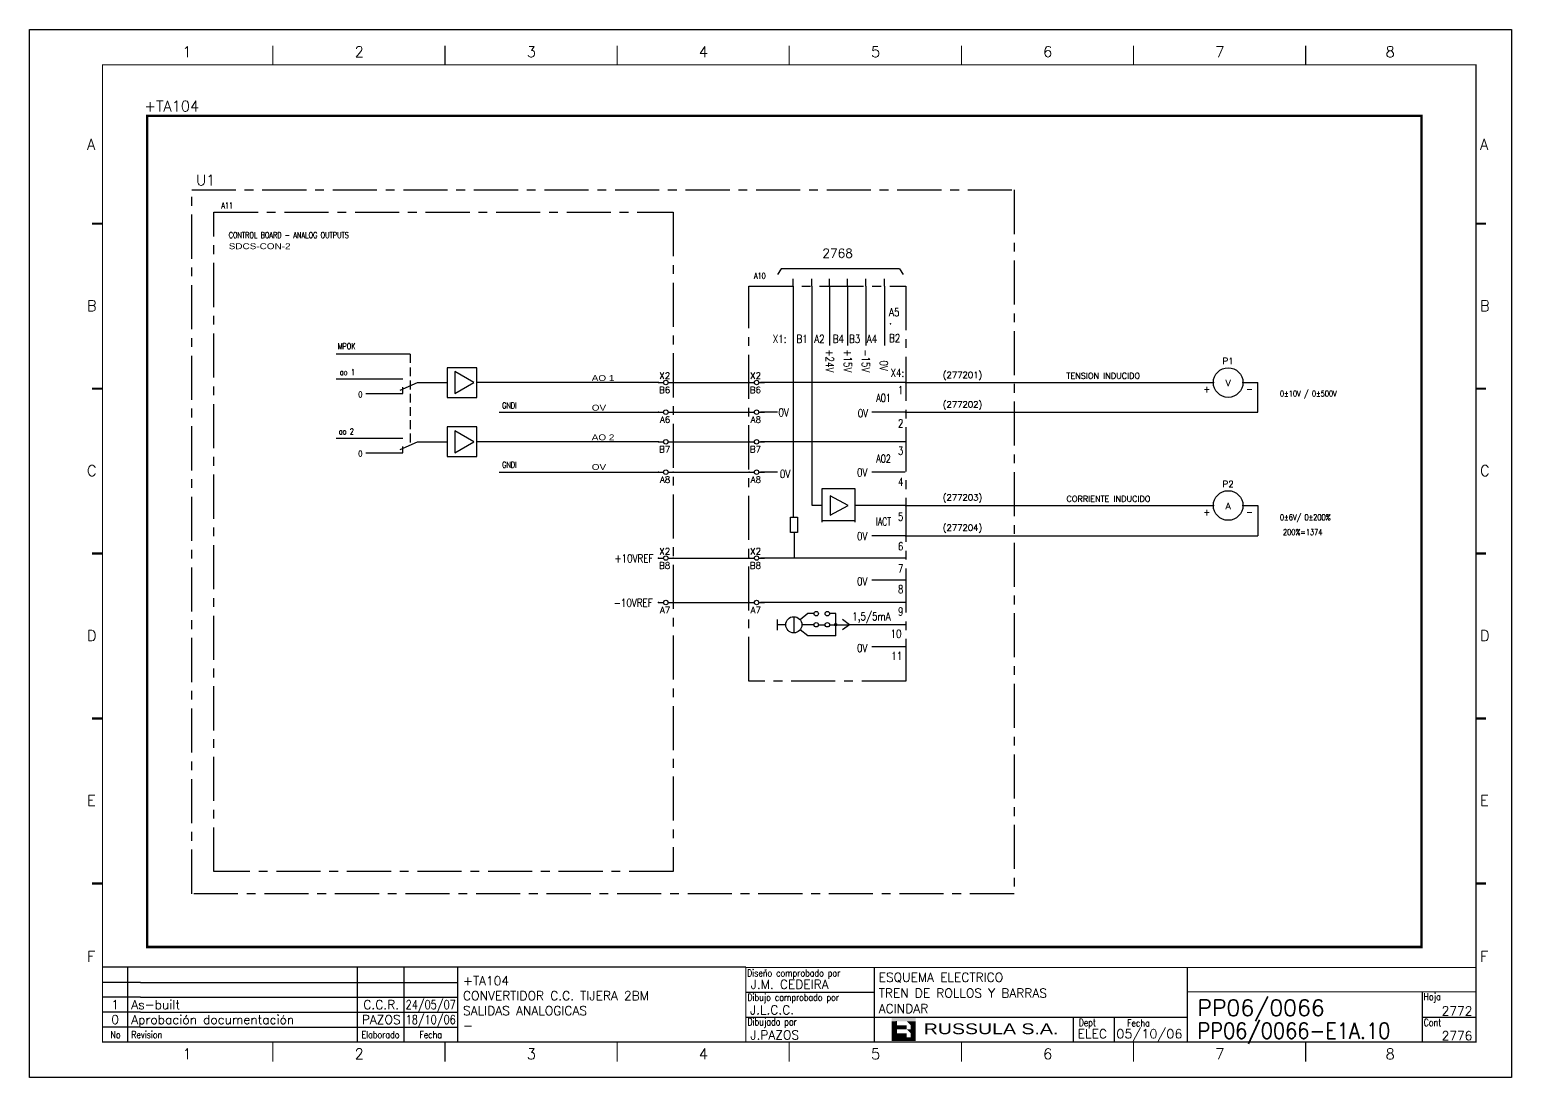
# Model space of a CAD drawing. Extents: x -25 to 1044, y -25744 to 292.
# Drawn here: x 491.5 to 911.5, y -23582.9 to -23285.9 of the extents above; entities that cross this region are included whole.
import ezdxf
from ezdxf.enums import TextEntityAlignment as Align

# ---------------------------------------------------------------- set-up
doc = ezdxf.new("R2010")
doc.units = 0
doc.header["$LTSCALE"] = 10
doc.header["$MEASUREMENT"] = 0
for name, pattern in [('CENTER', [2, 1.25, -0.25, 0.25, -0.25]), ('DASHDOT', [1, 0.5, -0.25, 0, -0.25]), ('HIDDEN', [0.375, 0.25, -0.125])]:
    doc.linetypes.add(name, pattern=pattern)
doc.layers.get('0').update_dxf_attribs({"linetype": 'CONTINUOUS'})
for name, color, linetype in [('1', 7, 'CONTINUOUS'), ('10', 5, 'CONTINUOUS'), ('2', 7, 'CONTINUOUS'), ('25', 3, 'CONTINUOUS'), ('25KT', 4, 'HIDDEN'), ('25PK', 4, 'CENTER'), ('35', 2, 'CONTINUOUS'), ('8', 1, 'CONTINUOUS'), ('9', 6, 'CONTINUOUS'), ('DIBUJO', 7, 'CONTINUOUS'), ('NODE', 7, 'CONTINUOUS')]:
    doc.layers.add(name, color=color, linetype=linetype)
doc.styles.add('ABBSTYLE', font='ROMANS.SHX', dxfattribs={"width": 0.8})
doc.styles.add('HELV', font='HELVBLD.SHX', dxfattribs={"width": 1.2})
doc.styles.add('HELVETICA', font='HELV.SHX')
doc.styles.add('LABEL', font='SIMPLEX', dxfattribs={"width": 0.8, "height": 4})
doc.styles.add('ROMANS', font='romans')
doc.styles.get("Standard").update_dxf_attribs({"font": 'simplex'})

# ---------------------------------------------------------------- blocks, each defined once
blk = doc.blocks.new('NOD', base_point=(237.5, 170))
at = {"layer": 'NODE'}
blk.add_point((237.5, 170), dxfattribs=at)
blk = doc.blocks.new('$$PLR12C')
for p, q in [((-2.5, 0), (-0.75, 0)), ((0.75, 0), (2.5, 0))]:
    blk.add_line(p, q)
at = {"layer": '2'}
blk.add_circle((0, 0), 0.75, dxfattribs=at)
for p in [(-2.5, 0), (2.5, 0)]:
    blk.add_blockref('NOD', p, dxfattribs=at)
at = {"layer": '8'}
blk.add_attdef('*A', text='', height=2.15, dxfattribs=at).set_placement((1.5, -3.575), align=Align.RIGHT)
at = {"layer": '9'}
blk.add_attdef('ID', text='', height=2.15, dxfattribs=at).set_placement((1.5, 1.25), align=Align.RIGHT)
blk = doc.blocks.new('AMP')
at = {"layer": '35'}
for p, q in [((0, 5), (0, -5)), ((10, 5), (0, 5)), ((10, -5), (10, 5)), ((0, -5), (10, -5))]:
    blk.add_line(p, q, dxfattribs=at)
blk.add_lwpolyline([(7.5, -3.75), (7.5, 3.75), (1, 0)], close=True, dxfattribs=at)
blk = doc.blocks.new('newcajec')
at = {"layer": '1'}
for p, q in [((179.4, 20.85), (0.13, 20.85)), ((7, 20.85), (7, 0)), ((71, 20.85), (71, 0)), ((84, 20.85), (84, 0.09)), ((99, 20.85), (99, 0)), ((215.2, 20.8), (215.2, 0)), ((10.6, 16.64), (0, 16.64)), ((10.6, 16.64), (99, 16.64)), ((184.64, 20.18), (184.81, 20.01)), ((184.81, 20.01), (185.18, 20.25)), ((10.6, 12.48), (0, 12.48)), ((10.6, 12.48), (99, 12.48)), ((179.4, 13.87), (215.2, 13.87)), ((368, 14.06), (368, 0)), ((10.6, 8.32), (0, 8.32)), ((10.6, 8.32), (99, 8.32)), ((10.6, 4.16), (0, 4.16)), ((10.6, 4.16), (99, 4.16)), ((179.4, 6.93), (267.63, 6.93)), ((267.63, 6.93), (302.5, 6.93)), ((270.63, 6.91), (270.63, 0)), ((282.07, 6.93), (282.07, 0)), ((368, 6.93), (383, 6.93))]:
    blk.add_line(p, q, dxfattribs=at)
for points in [[(47.5, 272.5, 0.3, 0.3, 0), (47.5, 277.91, 0.3, 0.3, 0)], [(95.5, 272.5, 0.3, 0.3, 0), (95.5, 277.91, 0.3, 0.3, 0)], [(143.5, 272.5, 0.3, 0.3, 0), (143.5, 277.91, 0.3, 0.3, 0)], [(191.5, 272.5, 0.3, 0.3, 0), (191.5, 277.91, 0.3, 0.3, 0)], [(239.5, 272.5, 0.3, 0.3, 0), (239.5, 277.91, 0.3, 0.3, 0)], [(287.5, 272.5, 0.3, 0.3, 0), (287.5, 277.91, 0.3, 0.3, 0)], [(335.5, 272.5, 0.3, 0.3, 0), (335.5, 277.91, 0.3, 0.3, 0)], [(-2.99, 228.23, 0.6, 0.6, 0), (-0.18, 228.23, 0.6, 0.6, 0)], [(383.01, 228.23, 0.6, 0.6, 0), (385.82, 228.23, 0.6, 0.6, 0)], [(-2.99, 182.23, 0.6, 0.6, 0), (-0.18, 182.23, 0.6, 0.6, 0)], [(383.01, 182.23, 0.6, 0.6, 0), (385.82, 182.23, 0.6, 0.6, 0)], [(-2.99, 136.23, 0.6, 0.6, 0), (-0.18, 136.23, 0.6, 0.6, 0)], [(383.01, 136.23, 0.6, 0.6, 0), (385.82, 136.23, 0.6, 0.6, 0)], [(-2.99, 90.23, 0.6, 0.6, 0), (-0.18, 90.23, 0.6, 0.6, 0)], [(383.01, 90.23, 0.6, 0.6, 0), (385.82, 90.23, 0.6, 0.6, 0)], [(-2.99, 44.23, 0.6, 0.6, 0), (-0.18, 44.23, 0.6, 0.6, 0)], [(383.01, 44.23, 0.6, 0.6, 0), (385.82, 44.23, 0.6, 0.6, 0)], [(383, 20.8, 0.3, 0.3, 0), (179.4, 20.8, 0.3, 0.3, 0), (179.4, 0, 0.3, 0.3, 0)], [(302.5, 20.8, 0.3, 0.3, 0), (302.5, 0, 0.3, 0.3, 0)], [(302.5, 14, 0.3, 0.3, 0), (383, 14, 0.3, 0.3, 0)], [(47.5, -5.5, 0.3, 0.3, 0), (47.5, -0.09, 0.3, 0.3, 0)], [(95.5, -5.5, 0.3, 0.3, 0), (95.5, -0.09, 0.3, 0.3, 0)], [(143.5, -5.5, 0.3, 0.3, 0), (143.5, -0.09, 0.3, 0.3, 0)], [(191.5, -5.5, 0.3, 0.3, 0), (191.5, -0.09, 0.3, 0.3, 0)], [(239.5, -5.5, 0.3, 0.3, 0), (239.5, -0.09, 0.3, 0.3, 0)], [(287.5, -5.5, 0.3, 0.3, 0), (287.5, -0.09, 0.3, 0.3, 0)], [(335.5, -5.5, 0.3, 0.3, 0), (335.5, -0.09, 0.3, 0.3, 0)]]:
    blk.add_lwpolyline(points, format="xyseb", dxfattribs=at)
at = {"layer": '1', "const_width": 0.3}
blk.add_lwpolyline([(0, 0), (0, 272.5), (383, 272.5), (383, 0)], close=True, dxfattribs=at)
at = {"layer": '2', "color": 14}
for p, q in [((221.42, 4.69), (221.42, 5.81)), ((221.42, 2.47), (221.42, 3.58))]:
    blk.add_line(p, q, dxfattribs=at)
for points in [[(220.05, 5.81), (220.05, 6.92), (226.74, 5.81), (226.74, 6.92)], [(221.42, 2.47), (220.05, 2.47), (221.42, 5.81), (220.05, 5.81)], [(221.42, 4.69), (224.25, 4.69), (221.42, 3.58), (224.25, 3.58)], [(224.25, 5.81), (225.37, 5.81), (225.37, 4.69)], [(225.37, 5.81), (226.74, 5.81), (225.37, 1.35), (226.74, 1.35)], [(224.25, 0.24), (224.25, 2.47), (220.05, 0.24), (220.05, 2.47)], [(224.25, 3.58), (225.37, 3.58), (225.37, 2.47)], [(226.74, 1.35), (226.74, 0.24), (224.25, 1.35), (224.25, 0.24)]]:
    blk.add_solid(points, dxfattribs=at)
at = {"layer": '1', "style": 'ROMANS'}
for s, p in [('1', (22.29, 274.68)), ('2', (70.29, 274.68)), ('3', (118.29, 274.68)), ('4', (166.29, 274.68)), ('5', (214.29, 274.68)), ('6', (262.29, 274.68)), ('7', (310.29, 274.68)), ('8', (357.79, 274.68)), ('A', (-4.37, 248.84)), ('A', (384.13, 248.84)), ('B', (-4.37, 203.84)), ('B', (384.13, 203.84)), ('C', (-4.37, 157.84)), ('C', (384.13, 157.84)), ('D', (-4.37, 111.84)), ('D', (384.13, 111.84)), ('E', (-4.37, 65.84)), ('E', (384.13, 65.84)), ('F', (-4.37, 22.34)), ('F', (384.13, 22.34)), ('1', (22.29, -4.82)), ('2', (70.29, -4.82)), ('3', (118.29, -4.82)), ('4', (166.29, -4.82)), ('5', (214.29, -4.82)), ('6', (262.29, -4.82)), ('7', (310.29, -4.82)), ('8', (357.79, -4.82))]:
    blk.add_text(s, height=3, dxfattribs=at).set_placement(p)
at = {"layer": '1', "style": 'LABEL', "width": 0.8}
for s, p in [('Diseno comprobado por', (179.73, 18.27)), ('Dibujo comprobado por', (179.81, 11.47)), ('Hoja', (368.38, 11.66)), ('Dibujado por', (179.83, 4.64)), ('Fecha', (285.71, 4.3)), ('Cont', (368.43, 4.46)), ('No', (2.23, 1.05)), ('Revision', (8, 1.05))]:
    blk.add_text(s, height=2, dxfattribs=at).set_placement(p)
for s, p in [('Dept', (274.61, 4.44)), ('Elaborado', (77.5, 1.05)), ('Fecha', (91.5, 1.05))]:
    blk.add_text(s, height=2, dxfattribs=at).set_placement(p, align=Align.CENTER)
at = {"layer": '10', "style": 'ROMANS'}
for tag, p in [('REV41', (3.5, 18.74)), ('REV43', (77.7, 18.74)), ('REV31', (3.5, 14.58)), ('REV33', (77.7, 14.58)), ('REV21', (3.5, 10.42)), ('REV23', (77.7, 10.42)), ('REV11', (3.5, 6.27)), ('REV13', (77.7, 6.27))]:
    blk.add_attdef(tag, text='', height=2.5, dxfattribs=at).set_placement(p, align=Align.MIDDLE)
for tag, p, height in [('REV42', (8, 17.49), 2.5), ('SHEETNAME1', (100.5, 15.83), 2.5), ('DESIGNCHECK', (180.74, 14.83), 2.5), ('DOCUMENTTYPE', (216.43, 16.8), 2.5), ('NOTA', (305.32, 15.8), 3), ('REV32', (8, 13.33), 2.5), ('SHEETNAME2', (100.5, 11.67), 2.5), ('OBJECT', (216.43, 12.4), 2.5), ('REV22', (8, 9.17), 2.5), ('SHEETNAME3', (100.5, 7.51), 2.5), ('DRAWINGCHECK', (180.53, 7.71), 2.5), ('CUSTOMER', (216.43, 8.08), 2.5), ('ORDER', (305.32, 7.3), 4.5), ('REV12', (8, 5.01), 2.5), ('SHEETNAME4', (100.5, 3.35), 2.5), ('DOCUMENT_ID', (305.32, 0.93), 4.4), ('USER', (180.63, 0.71), 2.5), ('DEPARTMENT', (271.93, 1.05), 2.5)]:
    blk.add_attdef(tag, p, '', height=height, dxfattribs=at)
for tag, width, p, p2 in [('REV44', 1.221199, (84.53, 17.49), (98.48, 17.49)), ('REV34', 1.221199, (84.53, 13.33), (98.48, 13.33)), ('REV24', 1.221199, (84.53, 9.17), (98.48, 9.17)), ('REV14', 1.221199, (84.53, 5.01), (98.48, 5.01)), ('CREATED2', 7.039915, (282.71, 1.05), (301.14, 1.05))]:
    blk.add_attdef(tag, text='', height=2.5, dxfattribs=dict(at, width=width)).set_placement(p, p2, align=Align.FIT)
for tag, p in [('SHEET', (382, 7.43)), ('NEXTSHEET', (382, 0.5))]:
    blk.add_attdef(tag, text='', height=2.5, dxfattribs=at).set_placement(p, align=Align.RIGHT)
at = {"layer": 'DIBUJO', "color": 14, "style": 'HELVETICA', "width": 1.3}
blk.add_text('RUSSULA S.A.', height=3, dxfattribs=at).set_placement((229, 2.19))
blk = doc.blocks.new('$080101')
at = {"layer": '2'}
blk.add_circle((5, 0), 5, dxfattribs=at)
for p in [(0, 0), (10, 0)]:
    blk.add_blockref('NOD', p, dxfattribs=at)
at = {"layer": '8'}
blk.add_attdef('1A', text='', height=2.15, dxfattribs=at).set_placement((-1, -3.325), align=Align.RIGHT)
blk.add_attdef('2A', (11, -3.325), '', height=2.15, dxfattribs=at)
at = {"layer": '9'}
for tag, p in [('ID', (5, 6.175)), ('FUNK', (5, -1.25))]:
    blk.add_attdef(tag, text='', height=2.15, dxfattribs=at).set_placement(p, align=Align.CENTER)

msp = doc.modelspace()

# ---------------------------------------------------------------- linework, layer by layer
at = {"layer": '2', "color": 4, "linetype": 'CENTER'}
for p, q in [((695.34, -23358.59), (739.86, -23358.59)), ((695.34, -23470.52), (695.34, -23358.59)), ((739.86, -23358.59), (739.86, -23470.52)), ((739.86, -23470.52), (695.34, -23470.52))]:
    msp.add_line(p, q, dxfattribs=at)
at = {"layer": '2', "color": 3}
for p, q in [((707.94, -23358.59), (707.94, -23356.49)), ((707.94, -23358.59), (707.94, -23424.11)), ((713.19, -23358.59), (713.19, -23356.49)), ((713.19, -23358.59), (713.19, -23420.75)), ((718.23, -23358.59), (718.23, -23356.49)), ((718.23, -23358.59), (718.23, -23375.39)), ((723.27, -23358.59), (723.27, -23356.49)), ((723.27, -23358.59), (723.27, -23375.39)), ((728.52, -23358.59), (728.52, -23356.49)), ((728.52, -23358.59), (728.52, -23375.39)), ((733.77, -23358.59), (733.77, -23356.49)), ((733.77, -23358.59), (733.77, -23375.39))]:
    msp.add_line(p, q, dxfattribs=at)
at = {"layer": '2', "color": 7}
for p, q in [((672.87, -23385.89), (695.45, -23385.89)), ((739.65, -23385.89), (827.01, -23385.89)), ((835.41, -23385.89), (839.61, -23385.89)), ((839.61, -23394.29), (839.61, -23385.89)), ((672.87, -23394.29), (695.45, -23394.29)), ((739.65, -23394.29), (839.61, -23394.29)), ((672.87, -23402.69), (695.45, -23402.69)), ((672.87, -23411.3), (695.45, -23411.3)), ((739.65, -23420.75), (782.88, -23420.75)), ((782.88, -23420.75), (827.01, -23420.75)), ((835.41, -23420.75), (839.61, -23420.75)), ((839.61, -23420.75), (839.61, -23429.36)), ((739.65, -23429.36), (839.61, -23429.36)), ((672.87, -23435.66), (695.45, -23435.66)), ((672.87, -23448.26), (695.45, -23448.26))]:
    msp.add_line(p, q, dxfattribs=at)
at = {"layer": '2', "color": 3, "linetype": 'DASHDOT'}
msp.add_lwpolyline([(524.82, -23310.29, 0.706, 0.706, 0), (886.02, -23310.29, 0.706, 0.706, 0), (886.02, -23545.91, 0.706, 0.706, 0), (524.82, -23545.91, 0.706, 0.706, 0), (524.82, -23310.29, 0.706, 0.706, 0)], format="xyseb", dxfattribs=at)
at = {"layer": '25'}
for p, q in [((704.48, -23353.65), (703.43, -23355.23)), ((738.08, -23353.65), (704.48, -23353.65)), ((738.08, -23353.65), (739.13, -23355.23)), ((739.65, -23385.89), (698.7, -23385.89)), ((703.43, -23394.29), (698.7, -23394.29)), ((739.65, -23394.29), (730.2, -23394.29)), ((739.65, -23402.69), (698.7, -23402.69)), ((703.43, -23411.3), (698.7, -23411.3)), ((739.65, -23411.3), (730.2, -23411.3)), ((716.03, -23416.02), (716.03, -23425.47)), ((725.48, -23416.02), (716.03, -23416.02)), ((718.39, -23417.99), (718.39, -23423.5)), ((723.51, -23420.75), (718.39, -23417.99)), ((725.48, -23425.47), (725.48, -23416.02)), ((716.03, -23420.75), (713.27, -23420.75)), ((718.39, -23423.5), (723.51, -23420.75)), ((739.65, -23420.75), (725.48, -23420.75)), ((707.17, -23424.06), (709.14, -23424.06)), ((707.17, -23428.39), (707.17, -23424.06)), ((709.14, -23424.06), (709.14, -23428.39)), ((716.03, -23425.05), (725.48, -23425.05)), ((709.14, -23428.39), (707.17, -23428.39)), ((708.15, -23428.39), (708.15, -23435.66)), ((739.65, -23429.36), (730.2, -23429.36)), ((739.65, -23435.66), (698.7, -23435.66)), ((739.65, -23441.96), (730.2, -23441.96)), ((739.65, -23448.26), (698.7, -23448.26)), ((708.09, -23452.27), (708.09, -23456.85)), ((712.09, -23451.41), (709.89, -23453.14)), ((713.82, -23451.41), (712.09, -23451.41)), ((719.97, -23451.41), (718.23, -23451.41)), ((719.97, -23457.71), (719.97, -23451.41)), ((703.36, -23453.05), (703.36, -23456.06)), ((705.8, -23454.56), (703.36, -23454.56)), ((712.09, -23457.71), (709.89, -23455.97)), ((713.82, -23454.56), (710.38, -23454.56)), ((715.08, -23454.56), (716.97, -23454.56)), ((718.23, -23454.56), (723.85, -23454.56)), ((723.85, -23454.56), (721.94, -23453.09)), ((723.85, -23454.56), (721.94, -23456.03)), ((739.65, -23454.56), (723.85, -23454.56)), ((719.97, -23457.71), (712.09, -23457.71)), ((739.65, -23460.86), (730.2, -23460.86))]:
    msp.add_line(p, q, dxfattribs=at)
for centre, radius in [((708.09, -23454.56), 2.29), ((714.45, -23451.41), 0.63), ((717.6, -23451.41), 0.63), ((714.45, -23454.56), 0.63), ((717.6, -23454.56), 0.63)]:
    msp.add_circle(centre, radius, dxfattribs=at)
at = {"layer": '25KT', "color": 7}
msp.add_line((599.37, -23377.85), (599.37, -23403.74), dxfattribs=at)
at = {"layer": '25PK'}
for p, q in [((537.42, -23331.29), (770.52, -23331.29)), ((537.42, -23530.79), (537.42, -23331.29)), ((770.52, -23331.29), (770.52, -23530.79)), ((543.72, -23524.49), (543.72, -23337.59)), ((543.72, -23337.59), (673.92, -23337.59)), ((673.92, -23337.59), (673.92, -23524.49)), ((673.92, -23524.49), (543.72, -23524.49)), ((770.52, -23530.79), (537.42, -23530.79))]:
    msp.add_line(p, q, dxfattribs=at)
at = {"layer": '35', "color": 7}
for p, q in [((599.37, -23377.85), (578.37, -23377.85)), ((578.37, -23384.84), (597.27, -23384.84)), ((586.77, -23389.04), (597.27, -23389.04)), ((596.48, -23388.09), (601.47, -23385.89)), ((597.27, -23389.04), (597.27, -23387.2)), ((601.47, -23385.89), (609.87, -23385.89)), ((669.72, -23385.89), (618.27, -23385.89)), ((624.57, -23394.29), (669.72, -23394.29)), ((578.37, -23401.64), (597.27, -23401.64)), ((586.77, -23405.84), (597.27, -23405.84)), ((596.48, -23404.89), (601.47, -23402.69)), ((597.27, -23405.84), (597.27, -23404)), ((601.47, -23402.69), (609.87, -23402.69)), ((669.72, -23402.69), (618.27, -23402.69)), ((624.57, -23411.3), (669.72, -23411.3))]:
    msp.add_line(p, q, dxfattribs=at)
at = {"layer": '35'}
msp.add_circle((719.97, -23454.56), 0.335, dxfattribs=at)
at = {"layer": 'DIBUJO'}
msp.add_lwpolyline([(491.49, -23285.86), (911.49, -23285.86), (911.49, -23582.86), (491.49, -23582.86), (491.49, -23285.86)], dxfattribs=at)

# ---------------------------------------------------------------- block references
at = {"layer": '2', "color": 7}
ref = msp.add_blockref('newcajec', (512.16, -23572.84), dxfattribs=dict(at, xscale=1.016442892079965, yscale=1.016442892079965, zscale=1.016442892079965))
ref.add_attrib('REV24', '24/05/07', dxfattribs={"layer": '10', "height": 2.541, "style": 'ROMANS', "width": 0.728168}).set_placement((598.08, -23563.51), (612.26, -23563.51), align=Align.FIT)
ref.add_attrib('SHEETNAME3', 'SALIDAS ANALOGICAS', (614.32, -23565.21), dxfattribs={"layer": '10', "height": 2.5411, "style": 'ROMANS'})
ref.add_attrib('SHEETNAME2', 'CONVERTIDOR C.C. TIJERA 2BM', (614.32, -23560.98), dxfattribs={"layer": '10', "height": 2.5411, "style": 'ROMANS'})
ref.add_attrib('SHEETNAME1', '+TA104', (614.32, -23556.75), dxfattribs={"layer": '10', "height": 2.541, "style": 'ROMANS'})
ref.add_attrib('USER', 'J.PAZOS', (695.77, -23572.12), dxfattribs={"layer": '10', "height": 2.541, "style": 'ROMANS'})
ref.add_attrib('DRAWINGCHECK', 'J.L.C.C.', (695.66, -23565), dxfattribs={"layer": '10', "height": 2.541, "style": 'ROMANS'})
ref.add_attrib('DESIGNCHECK', 'J.M. CEDEIRA', (695.87, -23557.76), dxfattribs={"layer": '10', "height": 2.5411, "style": 'ROMANS'})
ref.add_attrib('REV22', 'As-built', (520.29, -23563.51), dxfattribs={"layer": '10', "height": 2.541, "style": 'ROMANS'})
ref.add_attrib('REV12', 'Aprobación documentación', (520.29, -23567.74), dxfattribs={"layer": '10', "height": 2.5411, "style": 'ROMANS'})
ref.add_attrib('REV21', '1', dxfattribs={"layer": '10', "height": 2.54, "style": 'ROMANS'}).set_placement((515.72, -23562.24), align=Align.MIDDLE)
ref.add_attrib('REV11', '0', dxfattribs={"layer": '10', "height": 2.54, "style": 'ROMANS'}).set_placement((515.72, -23566.47), align=Align.MIDDLE)
ref.add_attrib('SHEETNAME4', '-', (614.32, -23569.44), dxfattribs={"layer": '10', "height": 2.54, "style": 'ROMANS'})
ref.add_attrib('REV14', '18/10/06', dxfattribs={"layer": '10', "height": 2.541, "style": 'ROMANS', "width": 0.728168}).set_placement((598.08, -23567.74), (612.26, -23567.74), align=Align.FIT)
ref.add_attrib('REV23', 'C.C.R.', dxfattribs={"layer": '10', "height": 2.541, "style": 'ROMANS'}).set_placement((591.14, -23562.24), align=Align.MIDDLE)
ref.add_attrib('REV13', 'PAZOS', dxfattribs={"layer": '10', "height": 2.541, "style": 'ROMANS'}).set_placement((591.14, -23566.47), align=Align.MIDDLE)
ref.add_attrib('DOCUMENT_ID', 'PP06/0066-E1A.10', (822.51, -23571.89), dxfattribs={"layer": '10', "height": 4.4723, "style": 'ROMANS', "width": 0.9})
ref.add_attrib('ORDER', 'PP06/0066', (822.51, -23565.42), dxfattribs={"layer": '10', "height": 4.574, "style": 'ROMANS'})
ref.add_attrib('CUSTOMER', 'ACINDAR', (732.15, -23564.62), dxfattribs={"layer": '10', "height": 2.541, "style": 'ROMANS'})
ref.add_attrib('OBJECT', 'TREN DE ROLLOS Y BARRAS', (732.15, -23560.23), dxfattribs={"layer": '10', "height": 2.5411, "style": 'ROMANS'})
ref.add_attrib('DOCUMENTTYPE', 'ESQUEMA ELECTRICO', (732.15, -23555.76), dxfattribs={"layer": '10', "height": 2.5411, "style": 'ROMANS'})
ref.add_attrib('CREATED2', '05/10/06', dxfattribs={"layer": '10', "height": 2.541, "style": 'ROMANS', "width": 0.961976}).set_placement((799.52, -23571.78), (818.26, -23571.78), align=Align.FIT)
ref.add_attrib('DEPARTMENT', 'ELEC', (788.57, -23571.78), dxfattribs={"layer": '10', "height": 2.541, "style": 'ROMANS'})
ref.add_attrib('NEXTSHEET', '2776', dxfattribs={"layer": '10', "height": 2.541, "style": 'ROMANS'}).set_placement((900.44, -23572.33), align=Align.RIGHT)
ref.add_attrib('SHEET', '2772', dxfattribs={"layer": '10', "height": 2.541, "style": 'ROMANS'}).set_placement((900.44, -23565.28), align=Align.RIGHT)
for name, p, xscale, yscale, zscale, values in [('$080101', (827.01, -23385.89), 0.8400000000000318, 0.8400000000000318, 0.8400000000000318, {'FUNK': 'V', 'ID': 'P1', '1A': '+', '2A': '-'}), ('$$PLR12C', (671.82, -23385.89), 0.839999999999975, 0.839999999999975, 0.839999999999975, {'ID': 'X2', '*A': 'B6'}), ('$$PLR12C', (697.55, -23385.89), 0.839999999999975, 0.839999999999975, 0.839999999999975, {'ID': 'X2', '*A': 'B6'}), ('$$PLR12C', (671.82, -23394.29), 0.839999999999975, 0.839999999999975, 0.839999999999975, {'*A': 'A6'}), ('$$PLR12C', (697.55, -23394.29), 0.839999999999975, 0.839999999999975, 0.839999999999975, {'*A': 'A8'}), ('$$PLR12C', (671.82, -23402.69), 0.839999999999975, 0.839999999999975, 0.839999999999975, {'*A': 'B7'}), ('$$PLR12C', (697.55, -23402.69), 0.839999999999975, 0.839999999999975, 0.839999999999975, {'*A': 'B7'}), ('$$PLR12C', (671.82, -23411.3), 0.839999999999975, 0.839999999999975, 0.839999999999975, {'*A': 'A8'}), ('$$PLR12C', (697.55, -23411.3), 0.839999999999975, 0.839999999999975, 0.839999999999975, {'*A': 'A8'}), ('$080101', (827.01, -23420.75), 0.8400000000000318, 0.8400000000000318, 0.8400000000000318, {'FUNK': 'A', 'ID': 'P2', '1A': '+', '2A': '-'}), ('$$PLR12C', (671.82, -23435.66), 0.839999999999975, 0.839999999999975, 0.839999999999975, {'ID': 'X2', '*A': 'B8'}), ('$$PLR12C', (697.55, -23435.66), 0.839999999999975, 0.839999999999975, 0.839999999999975, {'ID': 'X2', '*A': 'B8'}), ('$$PLR12C', (671.82, -23448.26), 0.839999999999975, 0.839999999999975, 0.839999999999975, {'*A': 'A7'}), ('$$PLR12C', (697.55, -23448.26), 0.839999999999975, 0.839999999999975, 0.839999999999975, {'*A': 'A7'})]:
    msp.add_blockref(name, p, dxfattribs=dict(at, xscale=xscale, yscale=yscale, zscale=zscale)).add_auto_attribs(values)
at = {"layer": '35', "color": 7, "xscale": 0.839999999999975, "yscale": 0.839999999999975, "zscale": 0.839999999999975, "rotation": 180}
for p in [(618.27, -23385.89), (618.27, -23402.69)]:
    msp.add_blockref('AMP', p, dxfattribs=at)

# ---------------------------------------------------------------- texts
at = {"layer": '2', "color": 6}
for s, height, p in [('+TA104', 3.024, (523.98, -23309.03)), ('U1', 3.024, (538.68, -23330.03)), ('(277201)', 1.764, (750.31, -23384.61)), ('(277202)', 1.764, (750.31, -23392.99)), ('(277203)', 1.764, (750.31, -23419.36)), ('(277204)', 1.764, (750.31, -23427.92))]:
    msp.add_text(s, height=height, dxfattribs=at).set_placement(p)
at = {"layer": '2', "color": 7, "style": 'ROMANS'}
for s, height, p in [('2768', 2.52, (716.19, -23350.5)), ('TENSION INDUCIDO', 1.68, (785.34, -23384.84)), ('CORRIENTE INDUCIDO', 1.68, (785.4, -23419.7))]:
    msp.add_text(s, height=height, dxfattribs=at).set_placement(p)
at = {"layer": '2', "color": 7, "style": 'ROMANS', "width": 0.7}
for s, p in [('0%%P10V / 0%%P500V', (845.91, -23389.88)), ('0%%P6V/ 0%%P200%', (845.91, -23424.95)), ('200%=1374', (846.76, -23429.15))]:
    msp.add_text(s, height=1.68, dxfattribs=at).set_placement(p)
at = {"layer": '25'}
for s, height, style, width, p in [('A11', 1.68, 'ABBSTYLE', 0.8, (545.82, -23336.54)), ('CONTROL BOARD - ANALOG OUTPUTS', 1.68, 'ABBSTYLE', 0.8, (547.92, -23344.94)), ('SDCS-CON-2', 1.68, 'HELV', 1.2, (547.92, -23348.09)), ('A10', 1.68, 'ABBSTYLE', 0.8, (696.81, -23356.49)), ('A5', 2.268, 'ROMANS', 0.8, (735.09, -23367.1)), ('X1:', 2.268, 'ROMANS', 0.8, (702.12, -23374.66)), ('B1', 2.268, 'ROMANS', 0.8, (708.84, -23374.66)), ('A2', 2.268, 'ROMANS', 0.8, (713.88, -23374.66)), ('B4', 2.268, 'ROMANS', 0.8, (719.13, -23374.66)), ('B3', 2.268, 'ROMANS', 0.8, (723.75, -23374.66)), ('A4', 2.268, 'ROMANS', 0.8, (728.79, -23374.66)), ('.', 2.27, 'ROMANS', 0.8, (735.09, -23369.41)), ('B2', 2.268, 'ROMANS', 0.8, (735.09, -23374.45)), ('MPOK', 1.68, 'ABBSTYLE', 0.8, (578.79, -23376.44)), ('ao 1', 1.68, 'ABBSTYLE', 0.8, (579.42, -23383.79)), ('AO 1', 1.68, 'HELV', 1.2, (650.82, -23385.47)), ('X4:', 2.268, 'ROMANS', 0.8, (735.51, -23384.32)), ('0', 1.68, 'ABBSTYLE', 0.8, (584.67, -23390.09)), ('1', 2.27, 'ROMANS', 0.8, (737.61, -23389.15)), ('GNDI', 1.68, 'ABBSTYLE', 0.8, (625.41, -23393.24)), ('OV', 1.68, 'HELV', 1.2, (650.82, -23393.87)), ('2', 2.27, 'ROMANS', 0.8, (737.61, -23398.6)), ('ao 2', 1.68, 'ABBSTYLE', 0.8, (579.12, -23400.59)), ('AO 2', 1.68, 'HELV', 1.2, (650.82, -23402.27)), ('0', 1.68, 'ABBSTYLE', 0.8, (584.67, -23406.89)), ('3', 2.27, 'ROMANS', 0.8, (737.61, -23406.37)), ('GNDI', 1.68, 'ABBSTYLE', 0.8, (625.41, -23410.04)), ('OV', 1.68, 'HELV', 1.2, (650.82, -23410.67)), ('4', 2.27, 'ROMANS', 0.8, (737.61, -23415.19)), ('5', 2.27, 'ROMANS', 0.8, (737.61, -23425.06)), ('6', 2.27, 'ROMANS', 0.8, (737.61, -23433.46)), ('7', 2.27, 'ROMANS', 0.8, (737.61, -23439.76)), ('8', 2.27, 'ROMANS', 0.8, (737.61, -23445.64)), ('1,5/5mA', 2.268, 'ROMANS', 0.8, (724.66, -23453.31)), ('9', 2.27, 'ROMANS', 0.8, (737.61, -23451.94)), ('10', 2.268, 'ROMANS', 0.8, (735.51, -23458.24)), ('11', 2.268, 'ROMANS', 0.8, (735.72, -23464.54))]:
    msp.add_text(s, height=height, dxfattribs=dict(at, style=style, width=width)).set_placement(p)
at = {"layer": '25', "style": 'ROMANS', "width": 0.8}
for s, p in [('+24V', (717.15, -23376.48)), ('+15V', (722.27, -23376.48)), ('-15V', (727.39, -23376.48)), ('0V', (732.51, -23379.63))]:
    msp.add_text(s, height=2.268, rotation=270, dxfattribs=at).set_placement(p)
at = {"layer": '25', "style": 'ROMANS'}
for s, width, p in [('AO1', 0.7, (733.53, -23391.38)), ('0V', 0.8, (705.21, -23395.51)), ('0V', 0.8, (727.68, -23395.72)), ('AO2', 0.7, (733.53, -23408.6)), ('0V', 0.8, (705.63, -23412.94)), ('0V', 0.8, (727.47, -23412.52)), ('IACT', 0.7, (733.53, -23426.45)), ('0V', 0.8, (727.47, -23430.58)), ('+10VREF', 0.8, (662.79, -23436.88)), ('0V', 0.8, (727.47, -23443.39)), ('-10VREF', 0.8, (662.58, -23449.48)), ('0V', 0.8, (727.47, -23462.29))]:
    msp.add_text(s, height=2.268, dxfattribs=dict(at, width=width)).set_placement(p, align=Align.CENTER)

doc.saveas('drawing.dxf')
